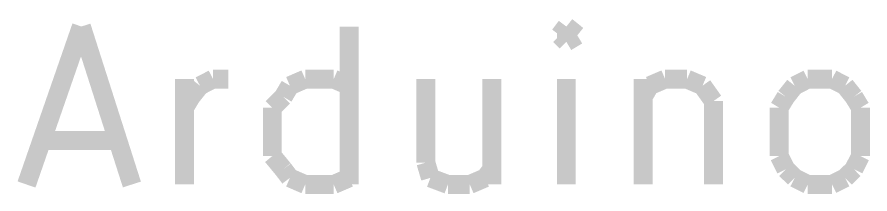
# Model space of a CAD drawing. Header units: millimetres. Extents: x 10 to 287, y 10 to 200.
# Drawn here: x 54.73 to 61.58, y 110.27 to 111.69 of the extents above; entities that cross this region are included whole.
import ezdxf

# ---------------------------------------------------------------- set-up
doc = ezdxf.new("R2010")
doc.units = ezdxf.units.MM
doc.layers.add('P', color=7, linetype='Continuous')

msp = doc.modelspace()

# ---------------------------------------------------------------- linework, layer by layer
at = {"layer": 'P', "const_width": 0.152}
for points in [[(54.804, 110.349), (55.245, 111.619)], [(55.245, 111.619), (55.651, 110.349)], [(57.397, 110.349), (57.397, 111.619)], [(59.143, 111.619), (59.09, 111.548)], [(59.231, 111.548), (59.143, 111.619)], [(59.143, 111.619), (59.143, 111.495)], [(59.09, 111.548), (59.143, 111.495)], [(59.143, 111.495), (59.231, 111.548)], [(56.074, 110.349), (56.074, 111.196)], [(56.198, 111.143), (56.303, 111.196)], [(56.303, 111.196), (56.427, 111.196)], [(56.921, 111.143), (57.044, 111.196)], [(57.044, 111.196), (57.273, 111.196)], [(57.273, 111.196), (57.397, 111.143)], [(58.014, 111.196), (58.014, 110.525)], [(58.543, 111.196), (58.543, 110.349)], [(59.143, 110.349), (59.143, 111.196)], [(59.761, 111.196), (59.761, 110.349)], [(59.813, 111.143), (59.937, 111.196)], [(59.937, 111.196), (60.113, 111.196)], [(60.113, 111.196), (60.237, 111.143)], [(60.978, 111.143), (61.083, 111.196)], [(61.083, 111.196), (61.278, 111.196)], [(61.278, 111.196), (61.383, 111.143)], [(56.127, 111.054), (56.198, 111.143)], [(56.868, 111.054), (56.921, 111.143)], [(59.761, 111.054), (59.813, 111.143)], [(60.237, 111.143), (60.325, 111.019)], [(60.907, 111.054), (60.978, 111.143)], [(61.383, 111.143), (61.454, 111.054)], [(56.074, 110.966), (56.127, 111.054)], [(56.78, 110.966), (56.868, 111.054)], [(60.854, 110.966), (60.907, 111.054)], [(61.454, 111.054), (61.507, 110.966)], [(60.325, 111.019), (60.325, 110.349)], [(56.78, 110.578), (56.78, 110.966)], [(60.854, 110.578), (60.854, 110.966)], [(61.507, 110.966), (61.507, 110.578)], [(54.928, 110.702), (55.51, 110.702)], [(56.868, 110.472), (56.78, 110.578)], [(60.907, 110.472), (60.854, 110.578)], [(61.507, 110.578), (61.454, 110.472)], [(58.014, 110.525), (58.05, 110.402)], [(56.921, 110.402), (56.868, 110.472)], [(58.491, 110.402), (58.543, 110.472)], [(60.978, 110.402), (60.907, 110.472)], [(61.454, 110.472), (61.383, 110.402)], [(57.044, 110.349), (56.921, 110.402)], [(57.397, 110.402), (57.273, 110.349)], [(58.05, 110.402), (58.191, 110.349)], [(58.367, 110.349), (58.491, 110.402)], [(61.083, 110.349), (60.978, 110.402)], [(61.383, 110.402), (61.278, 110.349)], [(57.273, 110.349), (57.044, 110.349)], [(58.191, 110.349), (58.367, 110.349)], [(61.278, 110.349), (61.083, 110.349)]]:
    msp.add_lwpolyline(points, dxfattribs=at)

doc.saveas('drawing.dxf')
